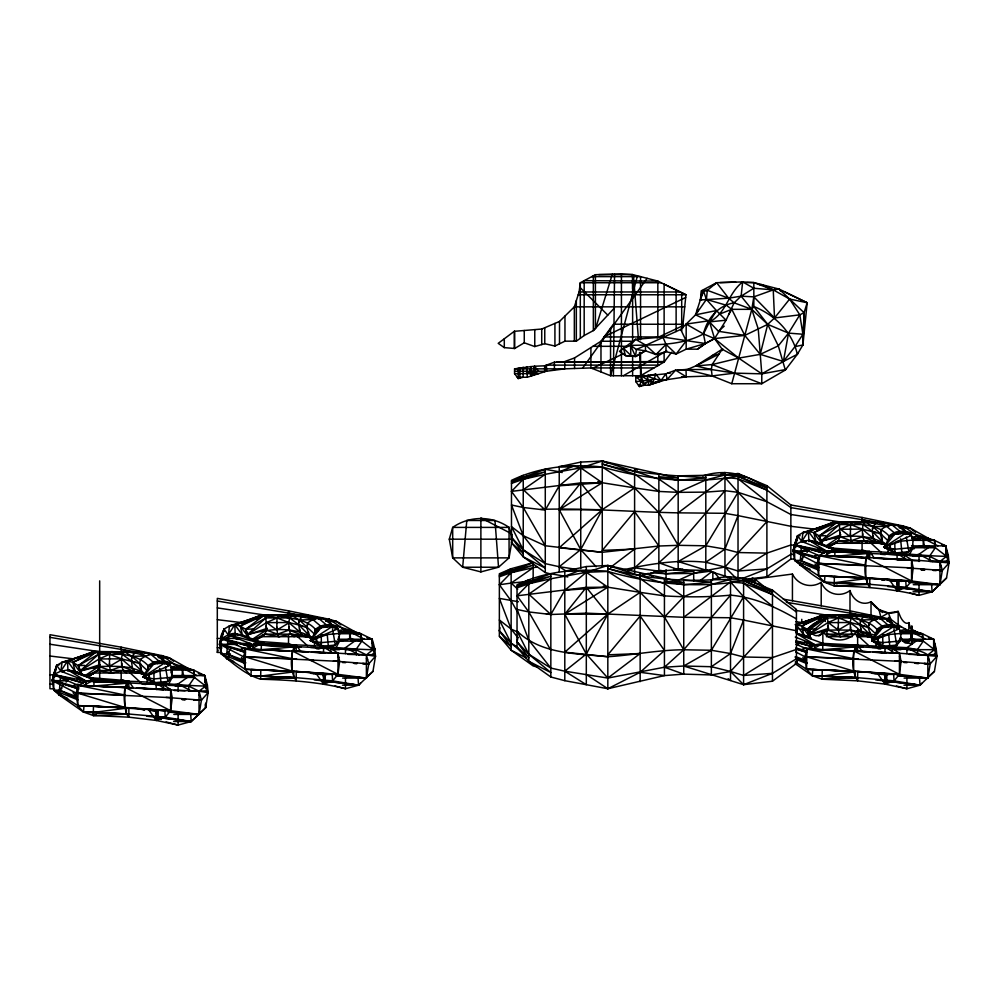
<?xml version="1.0" encoding="UTF-8"?>
<svg xmlns="http://www.w3.org/2000/svg" width="999" height="999" viewBox="0 0 999 999"><rect width="100%" height="100%" fill="white"/><g stroke="black" fill="none" stroke-linecap="round" stroke-linejoin="round"><path stroke-width="1.5" d="M534.552 374.937L534.552 366.246L544.655 365.809L554.408 362.162L664.497 361.538M574.338 341.171L574.338 306.843L579.108 291.97L580.307 282.742L595.404 274.7L621.428 273.926L632.617 274.6L632.617 288.861M731.768 383.728L751.797 309.34L753.833 306.493L753.833 282.592L742.644 281.918L716.62 282.692L701.523 290.734L700.324 299.962L695.554 314.835L680.719 329.445L636.413 349.513L635.514 356.456L625.511 355.619L619.417 351.336L635.514 339.31L662.936 337.038L705.394 343.519L714.56 338.574L744.779 335.414L767.707 324.375L774.525 317.969L789.647 299.051L807.167 302.759L802.921 344.942L797.339 354.308L785.339 370.03L761.762 383.728L731.768 383.728L712.125 375.924L686.013 369.53L675.624 370.154L665.871 373.813L635.789 376.848L635.789 381.618L639.447 386.551L644.38 385.239L648.438 380.282L654.807 378.846L661.013 380.544L686.238 376.81L712.125 375.924L734.627 373.114L761.8 373.851L785.714 369.53M527.222 372.29L533.329 372.165L534.552 366.246L533.978 373.626L530.781 375.786L530.881 366.621L534.552 366.246L538.598 371.278L533.541 372.639M652.11 383.691L652.022 381.618L648.451 381.618M752.172 577.946L754.794 579.045L792.432 574.05A20.492 20.08 -90 0 0 821.203 582.305A19.281 18.894 -90 0 0 849.987 590.559A20.017 16.034 -90 0 0 871.016 601.76A36.701 26.711 -90 0 0 898.163 611.413L900.623 617.27A21.503 7.642 79.8 0 0 908.828 622.589A27.984 2.173 79.6 0 0 911.338 628.933L911.538 628.858A27.984 2.173 79.6 0 0 911.85 626.123L911.525 644.392L901.947 639.797M126.461 707.604L126.361 713.81L128.871 717.182L156.169 720.429L178.109 725.074L191.221 721.515L205.619 707.729L208.142 692.582L207.392 685.027L204.845 675.586L193.581 670.067L163.361 660.564M126.761 687.399L126.836 682.829L128.834 681.306C154.57 681.73 179.995 685.751 205.619 686.026L208.142 692.582L201.411 700.212L199.038 714.41L173.814 714.41M294.118 651.061L294.193 646.49L296.179 644.967C321.928 645.391 347.352 649.412 372.964 649.687L375.487 656.243L372.964 671.39L358.579 685.177L345.467 688.736C317.744 681.705 289.098 680.069 260.614 679.208C245.442 674.687 233.179 663.611 221.129 653.771L219.505 644.243L224.101 629.07L229.445 625.898L257.292 617.157M867.681 557.679L867.744 553.109L869.742 551.585C895.491 552.01 920.903 556.031 946.528 556.306L949.05 562.862L946.528 578.009L932.129 591.795L919.03 595.354C891.295 588.324 862.649 586.688 834.177 585.826C819.005 581.306 806.73 570.229 794.68 560.389L793.056 550.861L794.655 544.892L797.664 535.689L803.009 532.517L832.317 523.314L834.64 521.765L882.442 522.302L879.17 522.802M138.973 672.889L144.53 674.4L135.165 671.778L123.376 670.491L111.651 673.001L110.165 670.491L109.465 663.423M306.331 636.563L311.875 638.061L302.51 635.439L290.721 634.153L279.008 636.663L277.522 634.153L276.823 627.085M279.408 616.196L279.42 615.147C291.633 614.572 303.646 617.432 315.347 619.48M821.952 631.43L827.846 630.069L850.524 630.069L863.973 635.439L873.401 638.086L863.973 635.439L852.184 634.153L840.459 636.663L838.973 634.153L838.273 627.085M840.858 616.196L840.883 615.147C853.096 614.572 865.097 617.432 876.797 619.48M885.476 544.68L876.073 542.057L864.285 540.771L852.559 543.281L851.086 540.771L850.386 533.703M129.833 682.292L128.834 681.306L94.043 679.707L86.139 681.118L78.172 685.364L77.735 705.581L83.479 712.025L93.257 715.534L128.871 717.182L128.859 707.866L77.735 705.581L53.771 690.109L52.148 680.581L56.743 665.396L62.088 662.237L89.947 653.496M127.323 714.148L93.257 715.534L93.469 706.243L170.629 710.701L199.038 714.41L199.038 691.246L205.619 686.026L204.845 675.586L198.326 673.563M110.614 686.788L93.906 686.026L94.006 681.455L103.084 681.418M297.178 645.953L296.179 644.967L261.388 643.381L253.496 644.792L245.529 649.025L245.092 669.255L250.836 675.699L294.705 677.672L250.836 675.699L251.361 669.517L293.119 671.403L260.814 669.904L260.614 679.208L294.668 677.809M287.075 650.873L261.251 649.687L261.388 643.381L235.314 633.641C226.873 631.768 214.573 647.876 224.101 629.07L228.209 634.865L253.496 644.792L294.668 646.64L261.351 645.117L296.179 644.967L300.599 651.286M795.192 661.912L806.543 669.255L854.595 671.39L812.811 669.517L812.287 675.699L856.131 677.672L812.287 675.699L806.543 669.255L806.98 649.025L814.947 644.792L822.851 643.381L906.917 647.677L917.382 649.662L934.427 649.687L936.95 656.243L934.427 671.39L920.029 685.177L906.917 688.736L884.977 684.103L857.679 680.843L822.065 679.208L812.287 675.699L795.216 663.723M822.264 669.904L822.065 679.208L856.131 677.809M848.526 650.873L822.714 649.687L822.814 645.117L837.949 645.054M868.231 584.427L834.177 585.826L834.377 576.523L911.55 580.981L939.959 584.69L942.319 570.491L939.959 561.525L929.495 556.281L827.047 551.398L794.317 544.83L797.664 535.689L800.162 535.714M148.239 709.078L156.169 720.429L157.567 717.482L157.742 710.976L148.863 709.952L170.629 710.701L172.265 697.727L170.629 689.535L163.399 684.752L156.169 682.929L143.044 676.972L148.564 667.207C154.658 661.95 163.424 661.038 170.367 665.184L143.044 676.972L154.046 682.692L161.076 683.928L167.982 681.405L171.528 677.322L172.19 669.755L169.905 663.698C162.962 659.552 154.196 660.476 148.102 665.721L147.69 668.131L148.102 665.721C138.761 655.007 123.676 655.169 110.877 652.022L109.665 654.27L109.415 666.408L122.028 658.953M360.589 683.104L358.579 685.177L332.58 680.856L323.526 684.103L324.925 681.143L325.087 674.65L311.838 673.164L325.087 674.65L325.187 681.118L323.526 684.103L315.584 672.739M877.047 672.739L884.977 684.103L886.375 681.143L886.55 674.65L873.288 673.164L888.036 674.637M889.147 579.358L897.09 590.721L898.488 587.762L898.65 581.256L888.311 580.082M534.34 372.577L534.29 374.338L530.906 376.086L530.881 366.621L514.572 368.856L514.572 373.626L518.231 378.559L523.164 377.247L523.164 367.357M677.834 370.03L686.013 370.03L695.779 365.921L712.125 364.573L761.762 383.728L761.8 373.851L783.366 361.501L794.917 346.69L802.921 344.942L804.07 312.687L807.167 302.759L779.045 289.073L753.833 282.592L746.84 282.592M59.69 664.572L56.743 665.396L53.397 674.55L60.852 671.203L62.088 662.237L67.47 661.076L93.731 651.485L96.129 652.022L98.551 654.27L99.038 666.408L97.515 670.491L88.249 676.723M234.041 643.643L227.497 644.355L229.445 625.898L234.827 624.737L261.089 615.147L263.486 615.684L265.909 617.931L266.396 630.069L264.872 634.153L255.607 640.396M825.873 645.267L822.814 645.117L856.131 646.64L814.947 644.792L796.765 633.641L796.278 624.737L822.539 615.147L824.937 615.684L827.359 617.931L828.146 622.502L827.846 630.069L826.323 634.153L840.459 636.663M889.797 580.232L897.09 580.981L897.09 590.721L906.143 587.474L905.781 580.981L869.767 578.159L834.24 582.717L868.231 584.29L824.387 582.305L818.643 575.861L794.68 560.389L794.655 544.892L801.76 541.483L803.009 532.517L808.378 531.356L834.64 521.765L837.037 522.302L839.46 524.55L839.947 536.688L838.423 540.771L829.158 547.015M126.598 673.001L123.376 670.491L121.716 666.408L121.841 663.423M296.141 635.851L293.956 636.663L290.721 634.153L289.073 630.069L289.198 627.085M294.805 616.196L294.842 615.147L284.041 615.871M826.323 634.153L852.184 634.153L850.524 630.069L850.649 627.085M856.255 616.196L856.305 615.147L845.491 615.871M867.507 543.281L864.285 540.771L862.636 536.688L862.761 533.703M911.525 644.392L911.85 626.123M530.781 375.786L530.894 373.626L533.603 372.802L534.552 366.246L534.552 372.365M651.997 383.778L652.11 381.618L652.122 384.078L655.506 382.33M802.921 344.942L804.07 312.687L779.045 289.073L774.824 289.048M128.871 714.073L126.361 713.81C124.313 703.845 122.502 692.344 126.836 682.829L188.574 686.001L199.038 691.246L208.142 692.582M238.299 639.323L235.327 638.473L221.104 638.274L221.129 653.771L245.092 669.255L296.216 671.54L296.228 680.843C289.847 671.253 290.359 656.992 294.193 646.49L355.931 649.662L366.396 654.907L375.487 656.243L374.75 648.688L372.202 639.248L360.939 633.728L330.719 624.225M911.288 630.132L922.389 633.728L933.653 639.248L936.2 648.688L936.95 656.243L899.437 653.196L806.98 649.025L805.032 656.78L806.543 669.255L857.666 671.54L857.679 680.843C851.298 671.253 851.81 656.992 855.644 646.49L857.641 644.967L857.641 630.144A23.264 22.065 -90 0 1 822.851 631.843A15.472 9.128 -90 0 1 809.802 630.144A14.535 3.184 0 0 1 796.765 626.123L796.428 627.472M874.15 557.904L869.742 551.585L834.952 549.999L827.047 551.398L819.08 555.644L817.132 563.399L818.643 575.861L869.767 578.159L869.779 587.462C863.411 577.872 863.91 563.611 867.744 553.109L869.742 553.334M614.547 274.138L613.411 375.736M149.425 710.401L156.169 710.701L156.169 720.429L165.222 717.195L164.86 710.701L128.859 707.866L84.003 705.843L83.479 712.025L127.323 714.01L83.479 712.025L59.091 694.929L59.952 683.403M60.477 676.198L60.152 680.694L67.994 679.832L66.096 682.13M245.854 662.837L226.798 653.846L227.297 647.077M810.039 569.268L800.012 565.209L800.187 562.837M801.398 546.49L800.361 560.464L818.044 568.818M56.219 675.936L52.947 677.597L56.743 665.396L60.852 671.203L67.957 669.979L86.139 681.118L85.739 685.689L110.365 686.8M279.832 616.371L279.42 615.147L278.234 615.684L277.023 617.931L276.773 630.069L289.385 622.627M795.279 637.075L814.947 644.792L814.547 649.35L825.324 649.837M841.283 616.371L840.883 615.147L839.684 615.684L838.473 617.931L838.223 630.069L850.836 622.627M888.898 526.086C877.209 524.05 865.196 521.191 852.984 521.765L850.586 524.55L850.324 536.688L862.949 529.245M171.328 672.814L171.728 668.269M338.411 639.51L338.686 636.475M372.964 653.796L374.225 654.47L366.396 654.907L337.987 653.196L330.756 648.413L323.526 646.59L310.402 640.634L327.272 634.552L328.421 647.589L335.339 645.067L338.886 640.996L339.548 633.416L337.724 628.858C330.781 624.7 322.015 625.624 315.921 630.869L310.402 640.634L321.403 646.365L324.213 646.852M885.663 646.852L882.854 646.365L871.852 640.634L888.735 634.552L889.884 647.589L896.79 645.067L900.336 640.996L900.998 633.416L898.713 627.372C891.77 623.214 883.004 624.138 876.91 629.382L876.086 634.203L860.688 619.954L853.708 615.684L824.937 615.684L801.685 626.023L796.278 624.737L796.765 633.641L822.851 643.381L822.851 631.843M903.371 553.708L908.89 551.685L912.437 547.602L913.111 540.034L911.275 535.464C904.345 531.318 895.566 532.242 889.472 537.487L883.965 547.252L894.967 552.984L900.574 553.958M682.554 328.509L685.951 294.767L657.829 281.081L632.617 274.6L598.788 274.6M885.514 544.705L876.073 542.057L873.438 538.711L872.302 531.381L872.789 526.573L875.911 523.314L879.12 521.765L894.729 525.024M798.076 353.072L797.339 354.308L783.366 361.501L760.239 354.358L744.779 335.414L718.431 331.281L708.453 320.866L695.554 314.835L706.405 299.413L707.329 290.322L716.62 282.692L728.621 298.189L734.115 302.822L751.797 309.34L767.707 324.375L778.296 345.841L785.339 370.03M530.044 372.627L529.895 373.626L530.894 372.864M530.232 371.278L530.881 366.621L529.982 373.064M651.198 381.056L652.022 381.368M712.125 375.924L711.35 369.53L712.125 364.573L722.19 349.238L723.139 349.238M148.152 669.617L148.102 665.721L150.637 665.484M312.138 637.849L308.853 635.089L306.955 627.759L307.779 622.939C313.873 617.694 322.64 616.783 329.583 620.928L331.406 625.499M339.086 631.942L337.262 627.372C330.319 623.214 321.541 624.138 315.459 629.382L314.635 634.203L299.238 619.954L292.245 615.684L263.486 615.684L240.235 626.023L234.827 624.737L232.904 625.936M315.509 633.279L315.459 629.382C306.119 618.668 291.034 618.831 278.234 615.684M374.238 651.673L374.75 648.688L371.665 648.513M512.012 540.621L509.065 557.879L498.538 567.232L480.881 571.903L462.662 567.232L452.697 557.879L449.288 539.185L452.697 527.397C469.655 515.596 492.12 515.596 509.065 527.397L511.863 537.712M904.969 532.117L903.133 527.547C896.203 523.389 887.424 524.313 881.33 529.557L880.506 534.378L882.404 541.708L886.787 545.392M873.588 637.849L870.304 635.089L868.406 627.759L869.23 622.939C875.324 617.694 884.09 616.783 891.033 620.928L892.869 625.499M889.472 537.487L889.06 539.897L889.01 536.001C879.669 525.287 864.585 525.449 851.785 522.302M876.96 633.279L876.91 629.382C867.569 618.668 852.484 618.831 839.684 615.684M947.801 558.291L948.301 555.307L945.753 545.866L934.502 540.347L904.27 530.844M935.439 653.171L936.2 648.688L933.116 648.513M783.366 361.501L788.536 333.117L799.812 314.835L804.07 312.687M702.734 475.924C726.685 468.306 746.241 474.425 766.895 487.874L738.024 476.111C692.582 484.527 646.465 479.532 602.26 467.008C571.378 463.723 539.735 466.77 511.476 480.369L511.476 542.807L523.239 553.334L511.476 537.412L512.087 534.353M531.705 563.086L511.138 568.718L499.363 573.751L499.363 636.188L511.138 646.715L499.363 630.794L499.987 627.734M796.428 618.955C776.186 607.192 754.108 597.165 730.519 595.154C708.566 597.227 686.438 597.252 664.435 595.879L640.159 578.521L607.829 568.468C641.495 577.609 676.498 581.743 711.375 579.807C733.728 572.277 753.383 580.469 772.464 592.332L743.593 580.556C698.151 588.973 652.035 583.99 607.829 571.453C576.935 568.181 545.304 571.228 517.032 584.815L517.032 647.265L528.808 657.779L517.032 641.857L517.969 637.275M81.044 693.318L76.224 693.119L52.148 680.581L56.743 665.396L55.245 671.291M797.127 546.216L793.855 547.877L797.664 535.689L797.09 538.436L797.664 535.689L801.76 541.483L827.047 551.398L868.218 553.259L827.047 551.398L808.865 540.259L801.76 541.483L808.378 531.356L828.096 524.737M638.473 385.239L639.447 385.239L639.447 386.551L641.071 380.919L641.071 375.724L646.927 376.086L648.438 380.282L648.463 385.239L652.722 382.979L655.769 374.238L661.013 380.544L665.871 373.813L667.307 379.27L648.463 385.239L641.071 385.239L641.071 386.113M623.476 348.301L630.856 355.432L630.556 345.404L635.514 339.31L645.479 344.967L645.479 350.786L635.888 356.481L625.511 355.619L623.476 348.301L630.556 345.404L636.413 349.513L645.479 350.786L655.981 354.558L665.983 351.698L676.136 354.033L686.176 349.163L686.176 324.076L703.458 333.953L714.56 338.574L738.661 358.117L761.8 373.851L760.239 354.358L767.707 324.375L753.833 306.493C774.737 314.947 792.244 331.893 797.339 354.308M206.88 690.796L199.038 691.246L78.172 685.364L76.224 693.119L77.735 705.581L124.937 707.542M358.042 678.084L358.579 685.177L323.526 680.856L332.58 680.856L337.987 674.362L339.623 661.388L337.987 653.196L245.529 649.025L243.581 656.78L245.092 669.255L293.818 671.278L293.718 677.472L296.216 677.747M222.602 634.952L224.101 629.07L224.138 631.443L223.539 631.818L224.101 629.07L220.304 641.258L235.314 633.641L242.42 635.077L264.985 643.806M795.416 544.517L797.664 535.689M637.449 275.836L610.551 375.736L590.909 367.932L565.022 368.818L546.091 371.278L514.572 371.278M639.447 376.061L639.447 376.848L635.789 376.848L641.071 380.919L644.38 385.239L645.104 382.629M911.55 635.826L911.587 635.726A26.773 8.292 84.2 0 1 909.515 641.008L908.665 642.082A26.773 8.292 84.2 0 1 903.708 641.783L900.661 637.2L895.953 647.127M595.766 327.997L612.325 274.201M796.39 542.082L797.702 538.061M248.401 656.98L243.581 656.78L219.505 644.243L223.089 633.204M821.952 563.598L817.132 563.399L793.056 550.861L796.64 539.81L793.855 547.877M753.795 288.249L742.644 281.918C727.846 293.494 726.76 312.987 709.552 321.878L703.458 333.953L705.394 343.519L697.552 349.163L686.176 349.163L705.394 343.519L714.56 338.574L726.073 320.204L734.115 302.822L741.108 296.166L753.795 288.249L773.238 289.872L779.045 289.073M52.947 677.597L56.181 668.156M220.304 641.258L223.077 633.166M77.398 688.636L52.148 680.581L55.607 670.903M244.755 652.297L219.505 644.243L222.477 635.951M818.306 558.916L793.056 550.861L794.542 546.715M221.953 652.572L217.307 652.397L218.169 650.062M701.523 299.962L700.324 299.962L703.571 291.121L707.329 290.322L728.621 298.189L741.108 296.166L753.833 296.853L773.238 289.872L789.647 299.051L799.812 314.835L802.921 334.228L794.917 346.69M550.836 668.081L528.808 640.159L517.032 609.452L528.808 611.95L550.836 614.497L586.313 613.161L683.741 617.295L730.519 581.942L743.593 596.765L711.375 650.262L683.741 666.008L711.375 666.72L730.519 671.465L743.593 684.677L772.464 681.218L796.428 663.461L798.151 658.791L796.428 658.791L772.464 673.338L743.593 684.677L683.741 666.008L664.435 667.22L607.829 678.071L564.797 671.178L550.836 668.081L528.808 654.258L517.032 641.857M734.115 302.822C718.156 305.457 706.955 318.606 703.458 333.953C681.006 345.904 655.207 344.692 630.556 345.404L635.514 356.456L645.479 350.786M814.085 529.108L790.858 526.298L738.024 515.621L724.962 549.1L705.806 562.262C677.734 559.328 650.112 563.836 622.839 569.942M796.428 630.756L743.593 620.067L730.519 653.558L711.375 666.72M126.236 687.337L128.834 681.306L86.139 681.118L53.746 674.6L53.771 690.109L59.091 694.929L67.695 698.401M293.594 651.011L296.179 644.967L296.191 651.286L306.793 651.872M867.144 557.629L869.742 551.585L827.047 551.398L826.66 555.968L848.201 556.942M855.044 651.011L857.641 644.967L858.641 645.953M168.943 683.553L172.165 677.447L171.279 671.54M335.652 648.438L339.523 641.108L338.861 636.675M909.852 553.833L913.074 547.727L912.636 544.767M840.871 522.052L790.858 514.51L766.895 501.723L738.024 492.32L724.962 490.696L705.806 492.12L678.171 492.357L658.865 491.433L634.602 487.899L602.26 509.652L580.744 549.587L559.228 566.72L545.279 563.636L523.239 549.8L511.476 537.412M664.435 595.879L640.159 592.357L607.829 614.098L586.313 654.045L564.797 671.178L586.313 684.702L586.313 566.545L607.829 565.471L683.741 582.554L664.435 581.193L683.741 584.827L711.375 582.117L683.741 580.282L683.741 674.125L664.435 675.586L607.829 688.736L564.797 680.669L550.836 677.01L528.808 661.313L517.032 647.265M156.169 720.429L157.83 717.457L157.742 710.976L148.951 710.039M897.09 590.721L898.75 587.737L898.65 581.256L888.398 580.157M922.052 683.104L920.029 685.177L894.03 680.856L884.977 684.103L886.637 681.118L886.55 674.65L871.902 673.076M878.046 638.548L878.433 643.019L871.852 640.634L877.372 630.869C883.466 625.624 892.232 624.7 899.175 628.858L871.852 640.634C888.511 653.658 911.038 643.668 927.846 654.907L935.688 654.47L934.427 653.796M545.279 563.636L523.239 535.701L511.476 505.007L523.239 507.492L545.279 510.039L559.228 485.789L580.744 467.832L602.26 461.026L678.171 478.096L658.865 476.735L678.171 480.382L705.806 477.672C671.016 475.524 635.938 473.838 602.26 464.011L634.602 474.063L658.865 491.433M546.291 613.836L550.836 614.497L564.797 590.247L586.313 572.277L607.829 565.471L664.435 583.541L683.741 596.803L711.375 584.427L730.519 579.432L743.593 577.971L772.464 590.122L796.428 609.44L796.428 663.461M728.646 314.648L731.78 309.328L751.797 309.34L758.241 328.933L760.239 354.358L738.661 358.117L712.125 364.573M738.661 358.117L722.19 349.238L714.56 338.574L709.552 321.878L716.408 310.564L706.405 299.413L703.571 291.121L701.523 290.734L701.523 295.741L700.948 295.167M540.734 509.378C586.488 507.954 632.33 511.988 678.171 512.849L724.962 477.485L738.024 492.32L705.806 545.804L678.171 561.55L730.769 577.859M97.065 681.605L94.006 681.455L127.323 682.979L86.139 681.118L60.852 671.203L67.47 661.076L89.997 653.508M263.361 643.93L228.209 634.865L234.827 624.737L257.355 617.17M139.348 652.359L141.521 652.022L93.731 651.485L92.919 652.709L93.769 652.522M260.277 616.371L261.089 615.147L305.557 615.147L308.878 615.684L311.126 617.182M821.727 616.371L822.539 615.147L867.02 615.147L870.329 615.684L872.577 617.182M54.595 688.91L49.95 688.736L49.95 634.702L121.179 647.177L161.938 655.619L176.773 665.809L182.317 667.969L193.581 670.067L194.468 677.447L188.574 686.001L188.973 691.246M217.307 652.397L217.307 598.376L288.524 610.839L329.295 619.28L344.131 629.47L349.675 631.63L360.939 633.728L361.825 641.108L355.931 649.662L356.318 654.907M643.169 575.074L658.865 571.141L678.171 569.667L678.171 475.824L724.962 474.975L738.024 473.514L766.895 485.664L790.858 504.982L862.087 517.457L902.846 525.899L917.681 536.088L923.238 538.249L934.502 540.347L935.376 547.727L929.495 556.281L929.882 561.525L947.789 561.076L946.528 560.414M888.386 617.345C898.351 625.349 909.065 633.316 922.389 633.728L923.276 641.108L917.382 649.662L917.781 654.907M582.554 368.219L647.115 278.321M671.653 352.172L664.123 362.038L640.546 375.736L610.551 375.736L610.551 328.134M802.921 334.228L788.536 333.117L778.296 345.841L760.239 354.358M77.872 699.899L53.771 690.109L59.441 690.184L63.249 685.589M149.101 673.401L149.625 679.357L143.044 676.972L153.796 663.948L164.735 662.936L163.674 659.515L156.593 655.007L138.212 651.485L135.002 653.034L131.88 656.281L131.381 661.101L132.517 668.431L135.165 671.778L144.605 674.412M244.293 660.439L226.798 653.846L230.594 649.25M316.596 638.548L316.983 643.019L310.402 640.634L321.141 627.622L332.093 626.598L331.019 623.176L323.951 618.681L321.216 618.93M804.158 555.869L800.361 560.464L794.68 560.389L818.78 570.179M807.005 552.41L808.903 550.112L801.061 550.973M945.229 555.132L948.301 555.307L949.05 562.862L911.55 559.815L904.32 555.032L897.09 553.209L883.965 547.252L894.704 534.228L905.656 533.216L904.582 529.795L897.514 525.299L893.406 525.674M882.804 642.619L871.852 640.634L882.604 627.622L893.543 626.598L892.482 623.176L885.401 618.681L882.666 618.93M793.955 554.495L790.858 554.345L766.895 568.893L738.024 571.003L724.962 567.007L705.806 570.491L678.171 569.667L658.865 562.774L678.171 545.317L724.962 490.696M772.464 673.338L743.593 675.449L730.519 671.465L711.375 674.949L683.741 674.125L664.435 667.22L683.741 649.775L730.519 595.154M233.616 661.488L226.448 658.603L230.407 653.995M375.487 656.243L368.768 663.873L366.396 678.084L342.595 678.084M949.05 562.862L942.319 570.491L939.959 570.491M936.95 656.243L930.219 663.873L927.846 678.084L904.058 678.084M705.806 562.262L724.962 567.007L766.895 521.615L738.024 492.32M730.519 671.465L772.464 626.061L743.593 596.765M131.631 658.691L131.88 656.281L124.9 652.022L96.129 652.022L72.877 662.362L67.47 661.076L67.482 662.3M298.988 622.352L299.238 619.954L302.347 616.695L305.557 615.147L321.166 618.406M872.539 528.971L872.789 526.573L865.808 522.302L837.037 522.302L813.798 532.642L808.378 531.356L808.403 532.579M860.439 622.352L860.688 619.954L863.798 616.695L867.02 615.147L882.629 618.406M614.547 307.892L593.344 330.582L584.178 335.514L576.336 341.171L564.959 341.171L554.92 346.041L544.767 343.706L534.765 346.566L524.263 342.794L514.672 348.489L504.295 347.627L498.201 343.344L514.298 331.318L541.72 329.046L559.502 321.453L574.338 306.843L684.74 306.843M321.353 642.619L310.402 640.634L312.275 638.661M889.222 549.163L883.965 547.252L886.775 544.28M893.543 626.598L871.852 640.634L873.725 638.661M793.955 545.217L790.858 544.992L766.895 553.134L738.024 552.534L724.962 549.1L705.806 545.804L678.171 545.317L658.865 512.562L678.171 492.357L705.806 479.982L724.962 474.975L738.024 476.111L766.895 490.084L790.858 507.604L875.636 522.002M796.428 649.45L772.464 657.579L743.593 656.992L730.519 653.558L711.375 650.262L683.741 649.775L664.435 617.007L683.741 596.803M335.152 629.095L337.724 628.858L310.402 640.634L312.562 638.423M678.171 545.317L658.865 546.028L602.26 552.297L545.279 545.766L523.239 507.492L511.476 491.371L523.239 479.295L545.279 471.815L523.239 477.31L511.476 481.88L523.239 475.337L523.239 556.855L545.279 572.564L550.861 574.025M517.981 612.762L511.138 600.886L499.363 584.752L511.138 572.677L533.166 565.197L511.138 570.704L499.363 575.262L511.138 568.718L511.138 650.237L533.166 665.946L537.362 667.045M550.836 650.224L528.808 611.95L517.032 595.816L528.808 583.741L550.836 576.261L528.808 581.768L517.032 586.338L528.808 579.782L528.808 661.313L550.836 672.552L528.808 654.258L517.032 631.056C541.308 654.557 576.598 653.383 607.829 656.743C633.216 655.119 658.266 649.887 683.741 649.775M894.917 549.225L883.965 547.252L886.113 545.042M871.852 640.634L874.013 638.423M205.619 703.184L205.619 707.729L191.221 721.515L173.601 721.515M364.635 678.958L372.964 671.39M946.528 578.009L932.129 591.795L913.011 591.795M926.085 678.958L934.427 671.39M91.409 653.034L93.731 651.485L72.877 662.362L78.322 665.646L79.733 671.241L98.551 654.27L122.265 654.27L131.381 661.101L145.879 675.112M260.502 631.43L266.396 630.069L277.522 634.153L289.073 630.069L302.51 635.439L308.853 635.089L298.738 624.762L289.623 617.931L265.909 617.931L247.078 634.84C267.794 628.783 292.969 625.898 312.163 637.599M627.859 571.266L634.602 567.844L658.865 546.028L634.602 511.575L602.26 550.387L634.602 549.088L610.651 567.257M586.313 674.487L607.829 688.736L640.159 672.29L664.435 650.486L640.159 616.021L607.829 654.832L640.159 653.533L607.829 678.071L586.313 654.045L564.797 614.21L586.313 587.362L607.829 587.187L640.159 592.357L664.435 617.007M834.053 538.049L839.947 536.688L851.086 540.771L862.636 536.688L876.073 542.057L882.404 541.708L872.302 531.381L863.186 524.55L839.46 524.55L820.629 541.458C841.345 535.402 866.533 532.517 885.726 544.218M818.556 619.455L824.937 615.684C840.047 616.708 854.982 622.802 863.973 635.439L870.304 635.089L860.189 624.762L851.073 617.931L827.359 617.931L808.528 634.84L827.846 630.069L838.973 634.153L850.524 630.069L861.325 632.092L870.304 635.089L873.613 637.599M226.448 658.603L228.684 656.605M718.431 331.281L724.213 326.149M511.476 491.371L580.744 482.904L602.26 509.652L559.228 547.739L602.26 552.297M517.032 595.816L586.313 587.362L607.829 614.098L564.797 652.185L607.829 656.743M808.216 628.371L813.623 623.688M366.983 637.637L372.202 639.248L372.964 649.687L366.396 654.907L347.802 654.357M929.107 561.201L939.959 561.525L946.528 556.306L945.753 545.866L941.845 544.655M928.433 637.637L933.653 639.248L934.427 649.687L927.846 654.907L909.252 654.357M534.552 371.278L533.454 372.14L534.552 371.278L534.552 371.953M808.89 636.301L807.13 629.308L824.937 615.684L840.883 615.147M699.687 580.931L711.65 571.79M745.616 579.32L766.895 576.773L790.858 559.015L793.955 559.128M808.753 630.232L825.137 618.406L827.359 617.931M697.552 349.163L705.394 343.519M345.467 653.596L345.467 647.677L354.67 641.108L350.674 638.985L339.523 641.108L336.725 642.507M906.917 653.596L906.917 647.677L916.133 641.108L912.124 638.985L911.125 631.63L901.273 633.466M658.865 512.562L634.602 487.899L602.26 467.008L580.744 467.832L545.279 474.313L523.239 489.697L545.279 510.039M537.362 566.945L533.166 567.707L511.138 583.079L499.363 584.752M640.159 592.357L607.829 571.453L586.313 572.277L550.836 578.771L528.808 594.143L550.836 614.497M530.894 375.736L533.978 373.626M84.952 675.686L99.038 666.408C114.223 666.545 131.718 664.61 144.805 673.938M251.024 640.197L266.396 630.069L266.233 625.599M825.861 545.966L839.947 536.688L839.784 532.217M818.88 635.976L821.44 634.29M824 632.604L827.846 630.069L827.684 625.599M77.135 698.538L59.441 690.184L61.888 688.586M226.798 653.846L229.246 652.247M802.796 558.866L800.361 560.464L819.305 567.607M157.293 663.623L159.178 662.399L158.716 660.913L151.036 654.47L145.654 656.031L131.88 656.281L147.278 670.541M307.367 625.349L307.779 622.939M315.047 631.793L315.459 629.382M324.65 627.297L326.523 626.061L326.061 624.587L318.394 618.144L305.557 615.147L305.619 616.196M880.918 531.967L881.33 529.557M888.598 538.411L889.01 536.001C895.104 530.756 903.87 529.832 910.813 533.99L912.649 538.548M898.213 533.903L900.087 532.679L899.624 531.193L891.945 524.762L879.12 521.765L886.563 526.311L894.242 532.754L894.704 534.228M868.818 625.349L869.23 622.939M876.498 631.793L876.91 629.382M886.101 627.297L887.986 626.061L887.524 624.587L879.844 618.144L867.02 615.147L867.07 616.196M171.528 677.322L153.996 678.945L143.044 676.972L164.735 662.936M310.402 640.634L332.093 626.598M900.836 541.171L883.965 547.252L905.656 533.216M319.805 674.437L337.987 674.362L366.396 678.084L366.396 654.907L368.768 663.873L366.396 663.873M881.255 674.437L899.437 674.362L927.846 678.084L927.846 654.907L930.219 663.873L927.846 663.873M530.894 372.54L532.942 371.278M514.572 368.856L564.747 368.856L564.797 361.538L574.562 357.917L600.973 341.246L613.411 324.213L682.979 324.275M734.627 373.114L711.35 369.53L695.779 365.921L722.19 349.238L722.19 350.562M141.096 666.957L141.496 671.428L135.165 671.778L121.716 666.408L110.165 670.491L99.038 666.408L79.72 671.178L99.338 658.841L109.665 654.27L121.416 658.841L135.439 662.337M302.797 625.998L288.773 622.502L277.023 617.931L266.683 622.502L247.078 634.84L267.382 628.296M876.348 532.617L862.324 529.12L850.586 524.55L840.246 529.12L820.629 541.458L840.946 534.915M838.473 617.931L828.146 622.502L808.528 634.84L828.833 628.296M87.238 676.922L97.515 670.491L123.376 670.491L143.881 674M254.595 640.596L264.872 634.153L290.721 634.153L312.737 637.999M828.146 547.215L838.423 540.771L864.285 540.771L886.3 544.617M738.024 571.003L766.895 553.134M743.593 675.449L772.464 657.579M82.18 663.311L78.322 665.646L81.881 675.449M249.538 626.972L245.679 629.308L240.235 626.023L261.089 615.147L261.126 616.196M823.101 533.591L819.242 535.926L813.798 532.642L834.64 521.765L834.677 522.802L833.828 522.989L834.64 521.765L816.683 529.158M822.577 616.196L822.539 615.147L801.685 626.023L807.13 629.308L825.137 618.406L814.235 623.513M92.295 654.283L96.129 652.022C114.86 653.533 138.674 647.115 153.334 662.474L153.796 663.948M257.105 619.455L263.486 615.684L279.42 615.147M833.216 524.562L837.037 522.302L852.984 521.765M623.339 375.736L666.77 350.861M77.198 689.235L78.097 688.736M83.641 685.601L94.043 679.707L67.957 669.979L67.47 661.076L75.075 671.415L82.193 675.024L78.322 665.646L96.129 652.022L109.665 654.27M244.555 652.909L245.454 652.397M250.999 649.263L261.388 643.381L253.734 643.418M818.106 559.527L819.005 559.015M824.55 555.881L834.952 549.999L838.86 551.023M806.006 652.909L806.905 652.397M812.449 649.263L819.979 644.992M59.091 694.929L61.676 693.468M800.012 565.209L802.597 563.761M98.551 654.27L78.322 665.646L84.528 665.359M265.909 617.931L245.679 629.308L247.44 636.301M839.46 524.55L819.242 535.926L820.291 540.122M695.779 365.921L719.03 354.058L712.125 355.594M169.368 678.833L172.165 677.447L183.317 675.324L194.468 677.447L205.619 686.026L205.619 688.761M910.289 549.125L913.074 547.727L924.225 545.604L935.376 547.727L946.528 556.306M87.862 676.335L94.53 673.001L139.348 673.001M256.556 639.335L261.888 636.663L306.705 636.663L311.95 638.086M828.77 546.615L835.439 543.281L880.256 543.281M86.676 675.861L97.515 670.491L111.651 673.001M254.033 639.535L264.872 634.153L279.008 636.663M826.235 546.815L838.423 540.771L852.559 543.281M604.295 336.7L685.676 297.502M592.22 368.456L624.225 353.359M657.08 337.849L682.829 325.699M713.436 376.448L714.535 375.924M523.164 368.856L527.21 366.983L527.247 377.247L517.257 377.247M645.729 376.223L648.426 374.975M110.877 652.022L112.075 651.485M529.557 372.789L530.894 372.19M678.508 580.169L693.693 573.364L706.955 569.892M519.855 368.856L523.164 367.395M642.17 376.361L644.38 375.387L644.38 376.848M883.965 547.252L911.275 535.464M89.036 675.349L94.53 673.001L89.036 675.299M253.147 619.068L257.355 617.282M814.597 619.068L818.818 617.282M78.534 657.742L93.731 651.485M241.746 623.114L261.089 615.147M803.196 623.114L822.539 615.147M261.975 635.327L264.872 634.153M719.854 313.998L731.78 309.328L744.779 335.414M720.853 474.075L724.962 472.465L724.962 575.961M727.784 577.984L730.519 576.923L730.519 680.419L728.134 678.696M742.357 578.533L766.895 568.893M545.279 474.313L523.239 479.295L511.476 483.404L523.239 477.31L545.279 469.305L559.228 471.778L573.576 466.233L580.744 467.832L602.26 482.742L634.602 487.899M550.836 578.771L528.808 583.741L517.032 587.849L528.808 581.768L550.836 573.763L564.797 576.236L579.145 570.679L586.313 572.277L607.829 587.187L564.797 614.21L607.829 614.098M648.463 385.239L661.013 380.544L652.722 382.979L641.071 375.724L644.38 385.239M143.044 676.972L159.927 670.891M818.793 617.17L796.278 624.737L803.883 635.077L809.814 638.086M79.72 671.178L100.025 664.635M527.247 377.247L546.091 371.278L546.091 365.272M795.291 624.525L818.755 617.157M158.229 656.73L161.938 655.619L169.331 657.841L190.697 669.829M325.587 620.391L329.295 619.28L336.688 621.503L359.315 634.165M899.15 527.01L902.846 525.899L910.251 528.121L931.605 540.109M887.037 620.391L890.746 619.28L888.436 612.961L878.97 609.59L871.016 601.76L871.016 616.708M73.789 685.351L78.134 684.14M241.146 649.013L245.479 647.802M249.825 646.603L254.158 645.391M257.055 644.58L261.388 643.381L253.734 643.706M814.697 555.631L817.594 554.82M802.597 649.013L806.942 647.802M93.257 715.534L96.191 714.772M834.177 585.826L837.1 585.052M153.759 683.528L156.169 682.929L165.609 689.535M894.679 553.821L897.09 553.209L906.518 559.815M93.144 667.769L99.038 666.408L98.876 661.937M945.341 555.981L948.301 555.307L945.753 555.307L945.753 545.866L942.644 545.704M533.166 567.707L511.138 572.677L499.363 576.785L511.138 570.704L533.166 562.687L533.166 579.42M74.113 659.59L62.088 662.237L64.398 662.262M229.445 625.898L239.972 623.588M812.025 530.531L803.009 532.517L805.306 532.542M795.404 624.912L801.423 623.588M678.171 492.357L658.865 479.083L602.26 461.026L580.744 462.087L560.789 466.396L570.004 467.057M266.121 622.627L288.773 622.502L299.875 632.092L302.51 635.439L306.705 636.663M98.764 658.953L121.416 658.841L132.517 668.431M566.358 570.841L586.313 566.545M839.672 529.245L862.324 529.12L873.438 538.711L873.276 535.739M827.572 622.627L850.224 622.502L864.247 625.998M646.927 376.086L655.769 374.238L646.927 376.086L654.807 378.846M533.416 372.352L538.598 371.278M302.347 616.695L294.842 615.147L292.245 615.684L289.623 617.931L288.773 622.502L289.073 630.069M135.002 653.034L127.497 651.485L124.9 652.022L122.265 654.27L121.416 658.841L121.716 666.408M875.911 523.314L868.406 521.765L865.808 522.302L863.186 524.55L862.324 529.12L862.636 536.688M863.798 616.695L856.305 615.147L853.708 615.684L851.073 617.931L850.224 622.502L850.524 630.069M695.554 314.835L716.408 310.564L726.073 320.204L709.552 321.878M339.061 630.481L344.131 629.47L354.258 631.493L338.336 631.493M171.703 666.82L176.773 665.809L186.9 667.832L181.706 667.832M912.624 537.1L917.681 536.088L927.809 538.111L921.328 538.111L917.681 536.088L917.681 538.111M900.511 630.481L905.581 629.47L909.639 632.879M332.13 649.475L337.625 649.163M174.188 684.752L178.109 684.003L187.325 677.447L183.317 675.324L182.317 667.969L171.066 670.067L193.581 670.067L194.006 675.586M915.109 555.032L919.03 554.295L928.233 547.727L924.225 545.604L923.238 538.249L911.975 540.347L934.502 540.347L934.914 545.866M902.359 640.846L910.726 639.248M893.581 649.475L899.075 649.163M339.822 633.466L349.675 631.63L364.373 639.248M299.475 624.65L298.738 624.762L299.875 632.092L299.712 629.12M132.13 660.988L131.381 661.101L140.834 663.985M860.938 624.65L860.189 624.762L861.325 632.092L861.175 629.12M686.176 324.076L708.453 320.866M635.789 381.618L648.438 380.282M711.375 571.066L693.693 573.364L666.071 573.763L651.223 572.764M260.689 676.111L293.119 671.94M93.332 712.437L128.859 707.866M822.14 676.111L854.582 671.94M742.644 282.592L742.644 281.918L741.108 296.166L751.797 309.34L753.833 296.853L774.525 317.969L799.812 314.835M527.297 581.468L511.138 583.079L517.744 589.185M693.693 580.956L693.693 571.053L666.071 573.763L654.195 571.515M899.275 527.897L903.133 527.547M894.242 532.754L896.578 532.529M881.742 534.265L872.302 531.381M891.545 535.764L889.01 536.001L888.186 540.821L872.789 526.573L886.563 526.311M906.955 534.34L910.813 533.99M896.315 541.595L913.111 540.034M891.995 549.5L912.437 547.602M325.724 621.278L329.583 620.928M327.522 625.499L331.631 625.124L323.951 618.681M332.105 627.847L337.262 627.372M318.456 630.631L315.921 630.869L316.096 632.891M339.548 633.416L321.253 635.114L321.403 646.365L335.339 645.067L332.567 629.333M153.858 655.269L156.593 655.007L162.225 657.267L164.061 661.825M158.366 657.617L162.225 657.267M318.444 642.881L338.886 640.996M153.334 662.474L155.669 662.25M160.165 661.837L164.273 661.45L164.76 664.185M166.046 664.06L169.905 663.698M167.795 665.421L170.367 665.184M153.896 671.453L172.19 669.755M887.174 621.278L891.033 620.928M888.973 625.499L893.081 625.124L885.401 618.681M893.568 627.847L898.713 627.372M879.907 630.631L877.372 630.869L877.547 632.891M896.602 629.095L899.175 628.858M900.998 633.416L882.704 635.114L882.854 646.365L896.79 645.067L894.03 629.333M879.894 642.881L900.336 640.996M700.324 299.962L728.621 298.189M868.231 553.458L834.814 556.306L819.08 555.644L794.317 544.83L824.312 553.334L794.655 544.892L797.127 544.917M261.251 649.687L294.668 646.84M93.906 686.026L127.31 683.179M822.714 649.687L856.118 646.84M898.65 581.256L888.835 580.494M887.724 586.475L932.129 591.795L931.605 584.69M322.814 674.824L325.087 674.65M314.173 679.857L325.187 681.118L327.435 682.479M157.742 710.976L155.457 711.151L157.567 717.482L191.221 721.515L190.697 714.41M884.265 674.824L886.55 674.65M875.624 679.857L920.029 685.177L919.505 678.084M701.523 290.734L707.329 290.322M559.228 485.789L602.26 482.742L559.228 509.765L580.744 549.587L596.116 566.758M564.797 590.247L607.829 587.187L603.384 586.051M865.321 521.965L868.406 521.765M121.316 651.897L127.497 651.485M673.751 569.305L679.882 568.98M825.436 535.639L819.242 535.926L822.289 544.33M253.434 628.945L245.679 629.308L248.726 637.712M809.677 636.313L807.13 629.308L816.433 628.883M242.994 644.155L250.662 643.831M321.141 627.622L320.679 626.136L313.012 619.692L299.238 619.954L298.738 624.762L306.955 627.759M882.604 627.622L882.142 626.136L874.462 619.692L860.688 619.954L860.189 624.762L868.406 627.759M856.255 551.823L869.742 551.585L869.754 557.904L819.08 555.644L818.643 575.861L867.369 577.897L867.282 584.09L869.779 584.365M673.751 569.08L682.729 568.931M116.846 681.518L128.834 681.306L133.242 687.612M573.576 466.233L559.228 466.458L559.228 571.478M579.145 570.679L564.797 570.904L564.797 680.669M243.007 643.468L250.674 643.431M839.46 551.71L834.914 551.735L841.046 552.035M856.118 551.648L869.742 551.585M853.096 644.992L857.641 644.967L862.05 651.286M116.721 681.355L128.834 681.306L128.834 687.624L131.868 687.799M602.26 509.652L559.228 509.765L580.744 482.904L602.26 482.742L597.814 481.605M591.758 276.636L640.546 276.636L640.546 339.81M720.004 282.592L735.764 282.13M661.251 282.742L580.307 282.742L580.307 338.311M759.465 284.628L761.762 284.628L773.238 289.872L774.525 317.969M780.182 290.734L782.467 290.734M579.108 291.97L680.132 291.97M578.209 294.767L685.951 294.767L664.123 284.265M604.12 336.95L664.123 336.95L664.123 284.141M592.944 346.316L627.022 346.316M556.618 362.038L664.123 362.038L664.123 352.372M658.816 365.122L546.503 365.122L546.503 371.228M653.97 367.932L590.909 367.932L590.909 347.602M711.35 369.53L686.013 369.53L686.238 376.81L675.624 370.154L667.307 379.27L665.871 379.732M667.719 373.114L670.354 373.114M514.572 373.626L538.686 373.626M681.53 376.848L685.963 376.848M657.217 381.618L659.902 381.618M915.534 532.28L910.251 528.121L905.506 528.121L902.846 525.899L902.846 528.121M911.9 538.111L920.104 538.111M449.288 539.185L512.262 539.185M911.488 545.866L945.753 545.866M913.074 547.727L935.376 547.727M897.09 555.032L904.32 555.032L904.582 559.815L894.167 559.278M913.049 556.281L929.495 556.281L909.677 555.656M898.588 587.474L906.143 587.474L911.55 580.981L913.186 568.006L911.55 559.815L897.09 559.815L897.09 553.209M908.94 568.006L942.319 570.491L939.26 570.367M933.228 570.491L935.926 570.491M898.538 580.981L911.55 580.981L911.55 559.815L865.758 557.467L865.783 577.722L911.55 580.981L865.758 557.467M913.286 584.69L939.959 584.69L939.959 561.525M340.921 624.837L336.688 621.503L331.955 621.503L329.295 619.28L329.295 621.503M899.787 631.493L908.004 631.493M911.812 631.493L915.708 631.493L920.766 634.165M338.411 633.728L360.939 633.728L361.363 639.248M899.862 633.728L922.389 633.728L922.814 639.248M826.448 636.663L852.422 636.663M856.817 636.663L868.156 636.663L874.187 637.999M337.924 639.248L372.202 639.248L372.202 648.688L374.75 648.688M902.322 639.248L933.653 639.248L933.653 648.688L936.2 648.688M339.523 641.108L361.825 641.108L372.964 649.687M902.359 641.108L909.327 641.108M912.124 641.108L923.276 641.108L934.427 649.687M319.18 648.601L316.296 648.413L320.629 648.413M323.526 648.413L330.756 648.413L331.031 653.196L337.987 653.196L337.987 674.362L296.216 671.54L332.217 674.362L332.58 680.856L293.718 677.472L250.836 675.699M880.631 648.601L877.746 648.413L882.092 648.413M884.977 648.413L892.207 648.413L899.437 653.196L901.073 661.388L899.437 674.362L894.03 680.856L884.977 680.856L888.898 682.479M335.002 649.662L339.498 649.662M345.467 649.662L355.931 649.662L331.543 648.9M896.465 649.662L900.948 649.662M906.917 649.662L917.382 649.662L892.994 648.9M812.287 675.699L855.169 677.472L894.03 680.856L893.668 674.362L857.666 671.54L899.437 674.362L899.437 653.196L892.482 653.196L892.207 648.413L814.947 644.792L795.803 640.933M173.564 661.163L169.331 657.841L164.598 657.841L161.938 655.619L161.938 657.841M337.987 661.388L368.768 663.873L365.696 663.748M899.437 661.388L930.219 663.873L927.159 663.748M170.991 667.832L176.773 667.832L176.773 665.809L180.407 667.832M172.04 675.586L204.845 675.586L204.845 682.329M172.165 677.447L194.468 677.447M156.169 684.752L163.399 684.752L163.674 689.535L156.231 689.148M204.845 685.027L207.392 685.027M342.47 685.177L358.579 685.177L329.62 681.605M903.92 685.177L920.029 685.177L891.071 681.605M175.125 686.001L188.574 686.001L168.756 685.376M156.169 689.535L170.629 689.535L170.629 710.701L165.222 717.195L157.68 717.195M191.771 691.246L199.038 691.246L201.411 700.212L193.669 700.212M170.629 697.727L201.411 700.212L193.756 699.887M678.171 512.849L724.962 513.299L738.024 515.621M683.741 617.295L730.519 617.744L743.593 620.067M814.947 644.792L857.641 644.967L857.641 651.286L868.243 651.872M897.327 587.724L900.998 589.098M885.214 681.106L886.637 681.118L884.977 674.362L884.977 684.103M323.763 681.106L325.187 681.118L323.526 674.362L311.863 673.176M156.406 717.444L161.214 719.492M806.318 541.558L801.76 541.483L804.645 542.382M811.712 541.633L815.983 541.695L839.959 550.973L808.865 540.259L808.378 531.356L815.983 541.695L820.728 544.105M793.056 550.861L808.89 551.098M228.209 634.865L242.42 635.077L248.351 638.086M219.505 644.243L235.327 644.48M229.683 653.895L221.129 653.771L245.23 663.561M63.736 672.09L60.852 671.203L63.886 671.253M70.804 671.353L75.075 671.415L99.051 680.694M52.148 680.581L66.671 680.794M913.61 560.739L919.804 560.926M174.251 690.509L185.09 690.821M191.296 691.008L199.038 691.246M877.746 648.413L880.793 648.513M316.296 648.413L319.343 648.513M162.662 685.177L165.709 685.277M906.98 567.682L913.186 568.006L817.132 563.399L865.771 565.309L819.08 555.644L866.158 557.617M894.879 661.063L901.073 661.388L805.032 656.78L795.666 651.91M333.416 661.063L339.623 661.388L243.581 656.78L292.207 658.691L245.529 649.025L220.754 638.211L250.761 646.715M166.071 697.402L172.265 697.727L76.224 693.119L124.85 695.017L78.172 685.364L53.397 674.55L83.404 683.054M795.966 644.23L806.98 649.025L853.658 658.691L805.032 656.78L809.852 656.98M855.244 564.984L858.316 565.109M921.29 569.705L924.4 569.83M920.891 569.592L923.95 569.73M933.141 570.104L936.2 570.229M806.98 649.025L855.569 651.061L855.644 646.49L857.641 646.715M914.909 663.236L918.518 663.486M806.543 669.255L855.269 671.278L855.169 677.472L857.679 677.747M245.529 649.025L289.56 650.873M353.459 663.236L356.518 663.361M357.068 663.486L353.958 663.348L357.105 663.473M86.139 681.118L128.834 683.054M78.172 685.364L125.25 687.337M185.052 699.625L181.943 699.487L185.09 699.6M83.479 712.025L126.361 713.81L165.222 717.195L191.221 721.515L163.786 718.131M921.365 569.68L924.462 569.817M915.459 663.336L918.556 663.473M881.043 553.97L904.32 555.032M851.285 557.08L866.67 557.767M869.767 578.159L824.924 576.123L824.387 582.305L867.282 584.09L906.143 587.474L932.129 591.795L904.707 588.411M862.736 647.077L859.639 646.927L862.649 647.177M872.04 647.489L892.207 648.413M828.408 649.974L848.413 650.873M301.286 647.077L298.177 646.927L301.198 647.177M310.589 647.489L330.756 648.413M263.873 649.837L253.097 649.35L253.496 644.792L296.191 646.715M266.945 649.974L286.963 650.873M141.683 683.766L163.399 684.752M114.985 687L125.762 687.487L113.649 686.925M848.488 556.93L834.814 556.306L834.952 549.999L808.865 540.259L808.878 541.595M851.523 557.067L866.707 557.767M874.387 558.116L911.55 559.815M870.029 651.86L853.658 650.849L853.67 671.103L899.437 674.362L853.658 650.849M873.126 651.997L899.437 653.196M308.579 651.86L292.195 650.849L292.22 671.103L337.987 674.362L292.195 650.849M311.676 651.997L337.987 653.196M133.479 687.836L124.85 687.187L124.863 707.429L170.629 710.701L124.85 687.187M136.576 687.986L170.629 689.535M854.869 565.134L857.979 565.284M834.24 582.717L840.334 583.029M860.164 584.028L863.211 584.178M930.531 639.098L933.653 639.248M838.149 645.866L841.22 646.028M855.219 659.14L858.328 659.29L855.369 659.128M369.081 639.098L372.202 639.248M261.351 645.117L264.423 645.267M276.698 645.866L279.77 646.028M217.307 647.727L221.953 647.951M293.768 659.14L296.878 659.29L293.918 659.128M275.936 676.872L278.983 677.022M201.723 675.424L204.845 675.586M127.76 683.116L123.152 682.891L127.785 683.116M49.95 684.065L53.047 684.215M99.425 712.749L102.472 712.899M120.779 713.823L126.873 714.135M883.74 558.753L888.211 558.978M922.202 569.455L925.299 569.617M933.029 570.017L942.319 570.491L933.278 569.992M842.095 576.923L845.191 577.085M863.723 578.034L869.892 578.346L863.86 578.009M838.298 645.841L841.345 645.991M873.126 652.21L885.039 652.822M903.908 662.524L907.005 662.674M924.025 663.548L930.219 663.873L924.187 663.536M842.344 670.941L846.977 671.178M276.848 645.841L279.895 645.991M311.676 652.21L323.589 652.822M342.445 662.524L345.542 662.674M362.575 663.548L368.768 663.873L362.737 663.536M285.527 671.178L280.894 670.941L283.878 671.066M142.832 688.461L150.275 688.848M182.829 699.25L185.926 699.412M193.669 699.812L201.411 700.212L193.868 699.799M104.271 706.793L108.903 707.03M127.435 707.991L130.532 708.141L127.51 707.979M859.939 583.978L863.049 584.14M122.128 713.86L126.786 714.11M874.287 558.154L887.924 558.903M893.98 559.24L904.582 559.815M921.215 569.33L924.225 569.492M872.789 652.122L886.425 652.871M915.134 663.049L918.156 663.211M841.108 670.816L844.143 670.978M311.338 652.122L324.975 652.871M353.683 663.049L356.705 663.211M279.658 670.816L282.692 670.978M136.413 688.036L150.037 688.786M156.094 689.123L163.674 689.535M181.806 699.138L184.815 699.3M863.373 578.009L869.317 578.346M842.369 670.891L845.341 671.066M126.91 707.979L129.882 708.141L126.935 707.954M310.452 660.102L313.461 660.289M673.751 569.717L693.693 571.053M658.641 570.966L666.071 571.49L660.127 570.342M828.021 547.714L865.084 550.711M217.307 638.373L221.953 638.723M257.567 641.321L288.524 643.581L294.293 645.704M49.95 674.712L54.595 675.049M88.661 677.547L124.176 680.431M908.828 582.367L939.959 584.69L909.327 582.042M898.276 675.861L927.846 678.084L897.227 675.424M336.825 675.861L366.396 678.084L335.776 675.424M167.907 712.087L199.038 714.41L168.419 711.763M879.857 579.008L905.781 580.981M864.585 672.29L861.662 671.977L864.709 672.152M872.327 672.739L893.668 674.362M303.221 672.352L300.212 671.977L303.246 672.152M310.876 672.739L332.217 674.362M138.948 708.728L164.86 710.701M880.793 554.283L885.326 554.657M142.907 684.253L145.916 684.502M912.05 538.486L919.53 539.11M927.01 539.722L934.502 540.347M899.912 631.868L908.828 632.604L908.828 622.589M917.869 633.354L922.389 633.728M338.486 631.868L347.465 632.617M356.456 633.354L360.939 633.728M310.577 660.414L313.549 660.664M171.141 668.206L178.621 668.831M186.101 669.442L193.581 670.067M898.613 581.118L901.672 581.381M326.586 674.637L323.526 674.362L323.526 684.103M724.962 477.485L738.024 478.696L766.895 490.084M730.519 581.942L743.593 583.141L772.464 594.542L796.428 612.062M300.212 671.977L303.134 672.29M138.686 708.903L144.505 709.502L138.636 708.89M861.588 671.952L864.51 672.265M881.081 579.383L884.015 579.695M138.711 708.94L144.555 709.565M855.456 658.878L857.654 659.128M294.006 658.878L296.204 659.128M518.481 601.735L499.363 598.389L511.138 629.083L517.844 637.587M146.816 716.196L157.567 717.482M795.791 621.74L805.082 622.864M217.307 619.68L243.631 622.864M49.95 656.018L73.177 658.828M881.305 579.545L884.315 579.919M872.214 673.301L875.224 673.676M310.751 673.301L313.773 673.676M138.886 709.065L144.905 709.827M634.602 567.844L658.865 571.141L658.865 474.388M640.159 672.29L664.435 675.586L664.435 578.846L667.407 579.757M795.429 610.401L831.792 615.884M217.307 607.892L270.342 615.884M49.95 644.23L99.962 651.773M576.136 569.318L559.228 566.72L565.559 570.704M856.53 634.84L868.156 636.663M897.09 587.474L898.75 587.737L897.09 580.981L896.378 581.43L894.155 579.52M156.169 717.195L157.83 717.457L156.169 710.701M850.586 524.55L837.037 522.302L819.242 535.926L823.101 545.304L813.798 532.642L815.983 541.695L832.579 549.025M277.023 617.931L263.486 615.684L245.679 629.308L249.538 638.686M786.338 602.272L866.508 615.908M217.307 600.998L305.082 615.921M49.95 637.325L134.715 651.723M783.316 599.163L849.987 610.839L890.746 619.28L890.746 621.503M902.721 526.785L910.251 528.121M308.092 616.445L314.111 617.507M330.669 620.441L336.688 621.503M161.813 656.505L169.331 657.841M923.276 641.108L912.124 638.985L912.124 643.905M349.675 639.248L349.675 631.63L350.674 638.985L361.825 641.108M911.363 630.631L915.708 631.493L910.301 628.421M808.865 540.259L815.983 541.695M796.765 626.123L796.765 633.641L803.883 635.077L810.926 637.812M67.957 671.303L67.957 669.979L75.075 671.415L87.512 676.91M153.821 654.745L138.212 651.485L145.654 656.031L140.422 659.278L139.598 664.098L141.496 671.428M911.051 548.226L914.01 548.901M862.087 542.557L862.087 550.199L865.109 550.911M121.179 672.277L121.179 679.919L124.188 680.631M794.655 544.892L812.799 549.3M815.821 550.037L820.354 551.136M797.664 641.945L802.197 643.044M251.323 645.616L221.104 638.274L250.849 646.728M71.878 679.02L53.746 674.6L83.491 683.066M862.087 519.605L870.791 521.828M559.228 471.778L562.2 472.539M849.987 612.986L861.588 615.946M564.797 576.236L567.769 576.985M288.524 612.986L300.137 615.946M121.179 649.325L131.331 651.91M60.852 671.203L63.774 671.965M93.082 679.507L97.477 680.644M910.014 592.981L919.03 595.354L919.03 584.69M896.403 685.976L906.917 688.736L906.917 685.177M334.952 685.976L345.467 688.736L345.467 685.177M166.084 721.915L178.109 725.074L178.109 714.41M95.342 680.057L97.952 680.744M879.882 543.181L885.439 544.68M867.781 636.563L873.338 638.061M819.792 557.892L794.667 550.886L818.356 558.728M795.866 647.976L806.205 650.861M244.755 650.861L221.116 644.268L244.805 652.11M78.871 687.612L53.759 680.606L78.921 688.935M795.941 642.07L812.299 646.728M795.704 642.045L812.212 646.715M706.405 299.413L726.298 305.232L731.78 309.328M857.641 630.144L875.087 635.264M818.918 563.473L865.783 577.722M806.805 656.855L853.67 671.103M245.354 656.855L292.22 671.103M77.997 693.194L124.863 707.429M892.169 624.225L900.998 626.96M795.803 648.975L806.205 652.297M795.891 648.676L806.255 652.11M238.162 639.447L235.327 638.473L234.827 624.737L242.42 635.077L240.235 626.023L248.701 637.537M796.765 633.641L810.888 638.561M67.957 669.979L99.038 680.794M862.087 550.199L866.408 551.785M121.179 679.919L126.948 682.042M753.833 282.592L773.238 289.872M795.541 656.593L805.743 660.439M59.441 690.184L76.935 696.778M607.892 463.286L602.26 461.026L602.26 566.008M612.05 567.17L607.829 565.471L607.829 688.736M749.025 578.908L754.794 581.256L749.375 578.571M798.176 660.114L806.68 663.561M767.707 324.375L788.536 333.117M637.449 470.017L634.602 468.806L634.602 573.201M644.442 575.074L640.159 573.251L640.159 681.668M250.911 639.273L255.032 641.021M810.788 638.136L803.883 635.077L801.685 626.023L810.152 637.537M818.293 548.901L826.548 552.597M804.807 641.658L814.447 645.978M77.373 678.608L85.639 682.317M545.279 545.766L523.239 535.701L511.476 526.61L523.239 549.8L545.279 568.094L523.239 556.855L511.476 542.807M518.019 632.23L511.138 629.083L499.363 619.992L511.138 643.194L520.417 650.886M350.849 630.494L356.268 633.029M184.852 667.469L190.26 670.004M795.054 657.067L807.304 662.837M785.339 292.257L807.167 302.759M747.914 580.144L752.047 582.142M772.464 594.542L743.593 580.556L730.519 579.432L711.375 579.807L711.375 674.949M526.286 657.966L511.138 650.237L499.363 636.188M937.924 545.866L923.238 538.249L923.238 545.866M945.753 549.925L947.027 550.586M925.823 639.248L911.125 631.63L911.125 639.248M933.653 643.306L934.927 643.968M510.664 533.291L480.881 517.869L480.881 571.903M372.202 643.306L373.476 643.968M197.015 675.586L182.317 667.969L182.317 675.586M204.845 679.645L206.119 680.307M932.679 561.525L919.03 554.295L919.03 561.525M939.959 565.384L941.133 566.008M906.917 647.677L920.579 654.907M927.846 658.766L929.033 659.39M345.467 647.677L359.116 654.907M366.396 658.766L367.582 659.39M190.797 690.734L178.109 684.003L178.109 691.246M199.038 695.092L200.225 695.729M344.131 631.493L344.131 629.47L347.764 631.493M744.58 477.285L738.024 473.514L738.024 578.683M748.838 580.981L743.593 577.971L743.593 684.677M867.02 615.147L874.462 619.692M305.557 615.147L313.012 619.692M517.619 647.252L511.138 643.194L499.363 630.794M647.976 573.301L652.797 576.61M911.55 563.336L912.362 563.911M894.417 653.196L884.977 646.59L884.977 653.196M899.437 656.718L900.261 657.292M332.967 653.196L323.526 646.59L323.526 653.196M337.987 656.718L338.811 657.292M170.629 693.056L171.453 693.631M840.246 529.12L850.324 536.688M828.146 622.502L838.223 630.069M266.683 622.502L276.773 630.069M99.338 658.841L109.415 666.408M889.41 545.229L890.546 549.637L894.967 552.984L908.89 551.685L906.33 537.112M879.545 643.856L882.854 646.365M318.094 643.856L321.403 646.365L320.941 644.879M150.737 680.194L154.046 682.692L167.982 681.405L165.422 666.832M796.802 643.493L799.225 645.342M235.352 643.493L237.774 645.342M738.024 478.696L766.895 501.723M743.593 583.141L772.464 606.168M765.584 587.749L754.794 579.045L754.794 583.478M882.504 612.499L878.97 609.59L880.881 617.245L888.436 612.961L898.163 611.413L898.163 624.375M917.681 536.088L920.728 538.648M897.514 525.299L905.194 531.743L905.668 534.465M344.131 629.47L348.176 632.879M176.773 665.809L180.831 669.218M156.593 655.007L164.273 661.45M645.479 344.967L655.981 354.558L665.983 344.38L662.936 337.038M871.053 543.181L881.143 552.484M857.829 635.526L869.043 645.866M296.378 635.526L307.592 645.866M130.145 672.901L141.359 683.241M579.732 287.175L607.792 315.122M724.962 567.007L735.851 578.021M814.984 564.098L818.006 567.532M802.871 657.479L805.906 660.913M241.421 657.479L244.455 660.913M73.052 692.682L77.098 697.252M713.86 572.015L719.892 578.858M650.786 380.681L652.722 382.979M82.193 675.024L72.877 662.362L75.075 671.415M856.305 615.147L857.179 616.371M294.842 615.147L295.716 616.371M680.719 329.445L686.176 340.921L676.136 354.033L665.983 344.38L665.983 351.698M807.13 629.308L810.439 637.35M896.79 582.704L898.488 587.762M884.689 676.086L886.375 681.143M323.239 676.086L324.925 681.143M894.505 551.498L894.967 552.984L894.829 543.231M153.584 681.218L154.046 682.692L153.921 672.951M876.922 637.15L878.433 643.019M315.472 637.15L316.983 643.019M148.489 674.949L149.625 679.357M205.307 704.62L205.619 707.729M900.087 532.679L900.174 533.728M900.623 538.823L901.985 554.208M899.624 531.193L899.712 532.242M890.022 543.681L890.546 549.637M882.017 537.237L882.404 541.708M887.986 626.061L888.074 627.11M879.844 618.144L879.932 619.18M870.042 632.117L870.304 635.089M326.523 626.061L326.623 627.11M318.394 618.144L318.481 619.18M308.591 632.117L308.853 635.089M159.178 662.399L159.266 663.448M159.715 668.543L161.076 683.928M158.716 660.913L158.804 661.962M633.416 274.8L638.511 339.81M639.497 352.435L641.283 375.312M824.937 615.684L825.374 621.515M796.403 633.329L796.29 625.961L796.69 633.466M796.49 632.28L796.34 629.183L796.428 632.242M796.29 625.961L796.565 632.916M924.225 545.604L924.225 547.727M906.917 678.084L906.917 683.766M905.581 629.47L905.581 631.493M888.049 548.239L888.049 552.547M875.936 641.62L875.936 647.364M862.087 517.457L862.087 522.427M849.987 590.559L849.987 615.809M821.203 582.305L821.203 605.806M809.802 630.144L809.802 638.511M801.772 619.293L801.772 622.889M792.432 574.05L792.432 600.761M790.858 504.982L790.858 559.015M772.464 590.122L772.464 681.218M766.895 485.664L766.895 576.773M714.56 283.778L714.56 284.628M712.849 572.34L712.849 579.682M705.806 475.362L705.806 570.491M697.552 308.616L697.552 311.725M681.705 292.719L681.705 330.831M676.123 290.035L676.123 331.556M666.071 569.73L666.071 579.757M657.829 337.5L657.829 281.081L584.178 280.682L584.178 335.514M657.829 353.221L657.829 365.696M655.769 382.217L655.769 382.929M640.546 352.41L640.546 375.736M632.617 274.6L632.617 341.246L600.973 341.246L600.973 371.928M632.617 355.469L632.617 375.736M621.428 273.926L621.428 375.736M595.404 274.7L595.404 328.371L593.344 330.582L593.344 275.786M580.744 462.087L580.744 568.568M576.336 300.624L576.336 341.171M574.562 357.917L574.562 368.494M564.959 316.084L564.959 341.171M559.502 321.453L559.502 343.818M554.92 323.414L554.92 346.041M554.408 362.162L554.408 370.192M550.836 573.763L550.836 677.01M545.279 469.305L545.279 572.564M544.767 327.734L544.767 343.706M544.655 365.809L544.655 371.74M541.72 329.046L541.72 344.58M534.765 329.62L534.765 346.566M524.263 330.494L524.263 342.794M519.855 367.732L519.855 378.122M518.231 368.069L518.231 378.559M514.672 331.318L514.672 348.489M514.298 331.318L514.298 348.451M504.295 338.798L504.295 347.627M350.674 638.985L350.674 641.108M345.467 678.084L345.467 683.766M314.485 641.62L314.485 647.364M288.524 610.839L288.524 615.809M288.524 635.938L288.524 643.581M183.317 675.324L183.317 677.447M156.169 682.929L156.169 688.336M147.128 677.959L147.128 682.267M121.179 647.177L121.179 652.147M99.675 580.869L99.675 680.356M466.795 520.491L462.662 567.232L498.538 567.232L494.98 520.491L466.795 520.491M261.888 636.663L257.767 638.423L261.888 636.663M835.439 543.281L831.318 545.042L835.439 543.281M94.043 679.707L90.971 679.844L94.043 679.707M509.065 527.397L452.697 527.397L452.697 557.879L509.065 557.879L509.065 527.397M936.85 570.354L933.728 570.229L936.85 570.354M197.49 700.137L194.38 700.012L197.49 700.137M864.073 553.171L861.001 553.021L864.123 553.159M883.965 579.632L881.056 579.333L883.928 579.632"/></g></svg>
